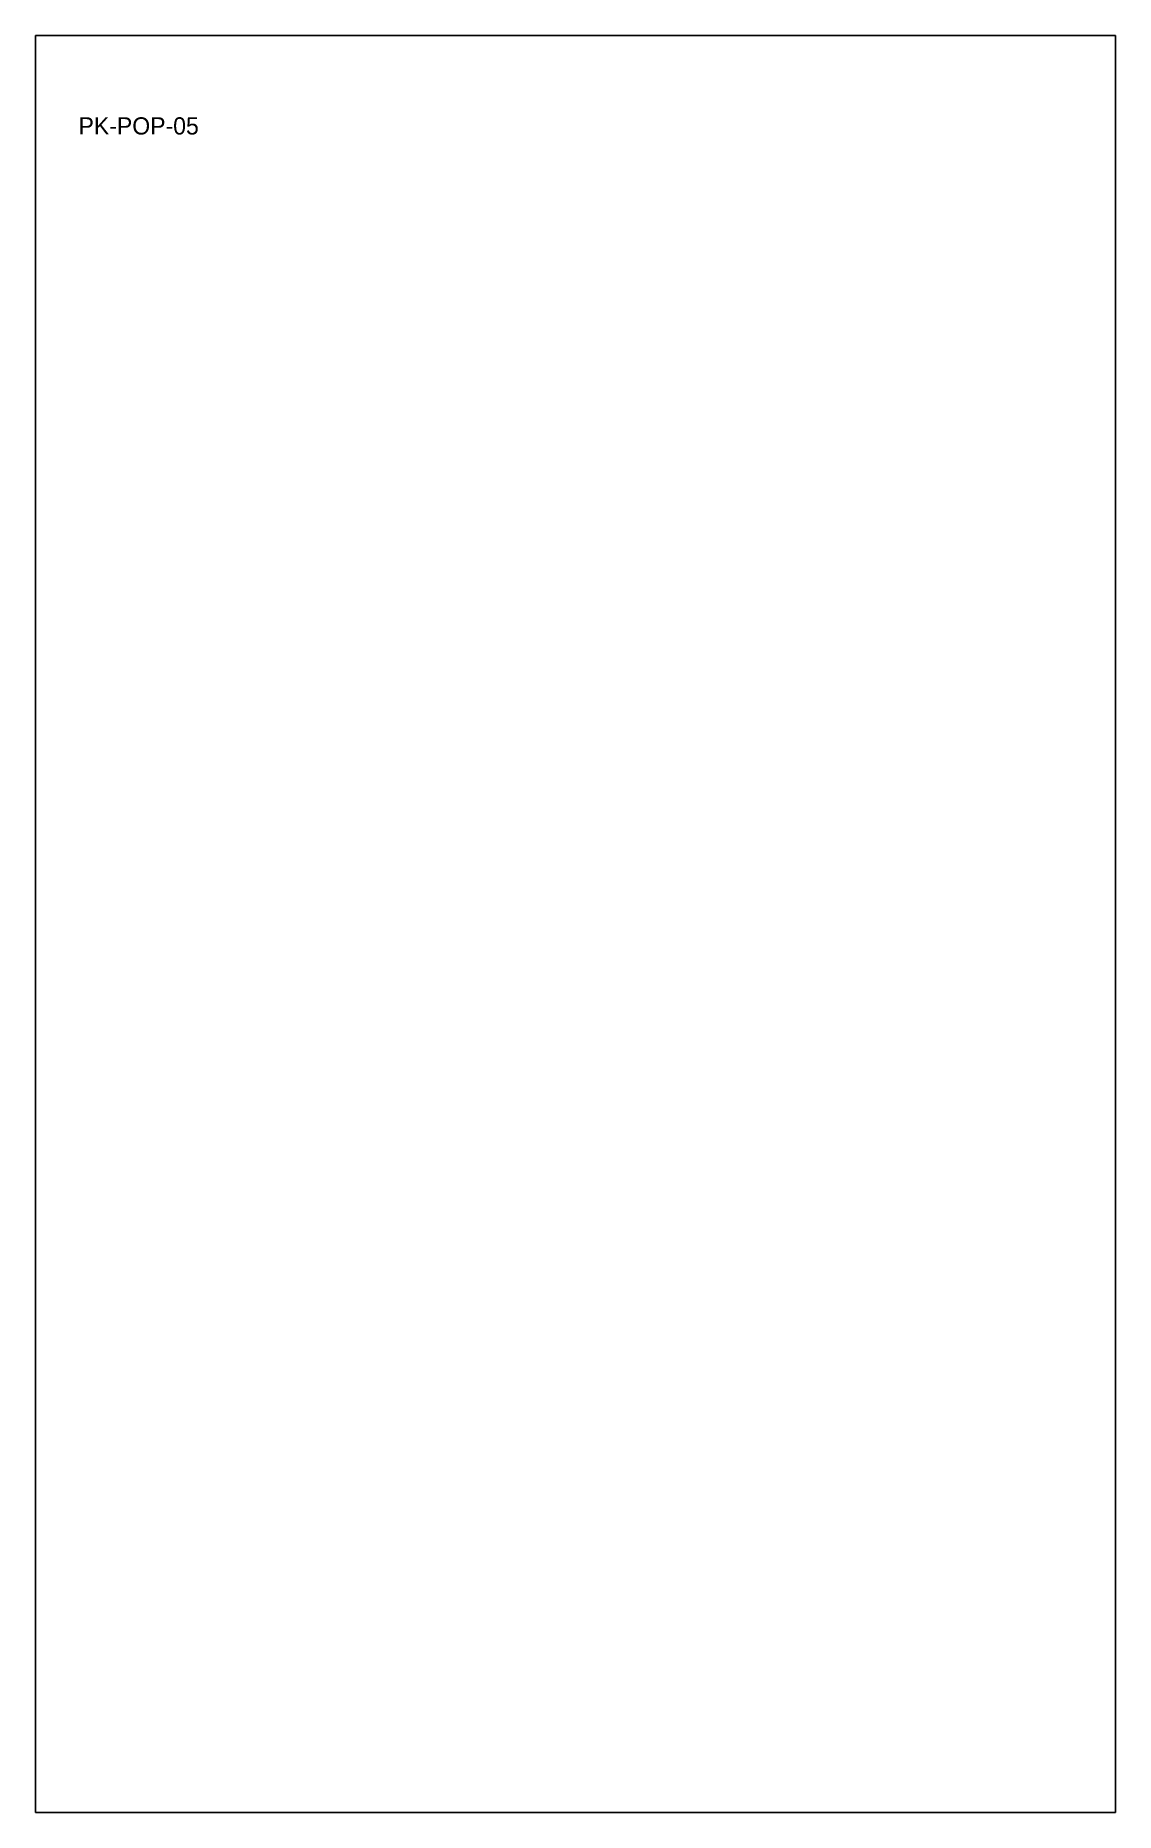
# Model space of a CAD drawing. Header units: millimetres. Extents: x 0 to 502, y 0 to 826.
import ezdxf

# ---------------------------------------------------------------- set-up
doc = ezdxf.new("R2010")
doc.units = ezdxf.units.MM
doc.layers.add('CUT', color=1, linetype='Continuous')
doc.layers.add('TEXT', color=8, linetype='Continuous')

msp = doc.modelspace()

# ---------------------------------------------------------------- linework, layer by layer
at = {"layer": 'CUT'}
msp.add_lwpolyline([(0, 0), (502, 0), (502, 826), (0, 826)], close=True, dxfattribs=at)

# ---------------------------------------------------------------- texts
at = {"layer": 'TEXT'}
msp.add_text('PK-POP-05', height=8, dxfattribs=at).set_placement((20, 780))

doc.saveas('drawing.dxf')
